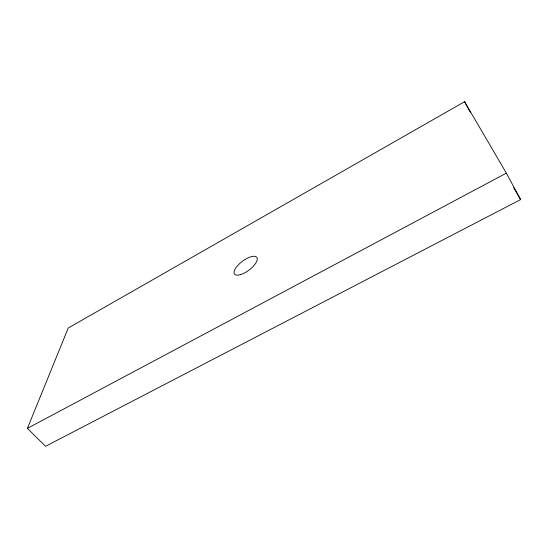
<?xml version="1.0" encoding="UTF-8"?>
<svg xmlns="http://www.w3.org/2000/svg" width="548" height="548" viewBox="0 0 548 548"><rect width="100%" height="100%" fill="white"/><g stroke="black" fill="none" stroke-linecap="round" stroke-linejoin="round"><path stroke-width="0.82" d="M27.4 428.365L68.26 327.992L464.574 101.709L506.373 173.141L520.6 199.582L45.553 446.291L27.4 428.365L506.373 173.141M513.716 187.759L520.6 199.582M464.574 101.709L470.246 112.21M240.524 274.637A13.953 5.514 -36.9 0 0 257.272 258.512A13.953 5.514 -36.9 0 0 239.188 263.992A13.953 5.514 -36.9 0 0 240.524 274.637"/></g></svg>
